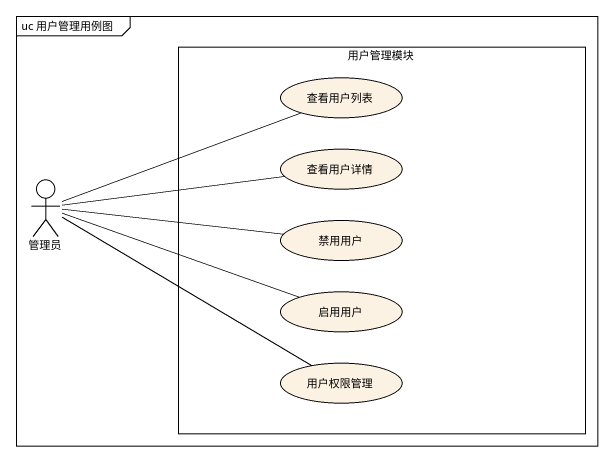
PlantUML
@startuml
mainframe uc 用户管理用例图
rectangle 用户管理模块 {
  usecase 查看用户列表
  usecase 查看用户详情
  usecase 禁用用户
  usecase 启用用户
  usecase 用户权限管理
}
actor 管理员
管理员 -right- 查看用户列表
管理员 -right- 查看用户详情
管理员 -right- 禁用用户
管理员 -right- 启用用户
管理员 -right- 用户权限管理
@enduml
